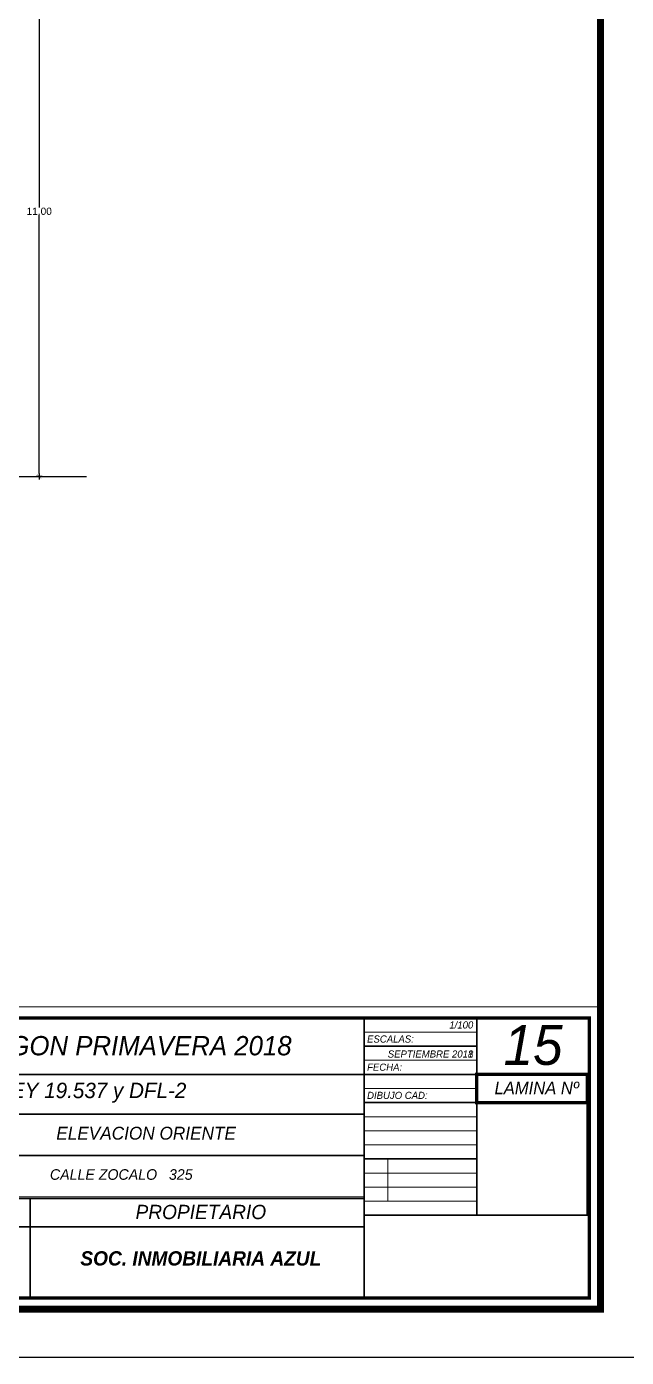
# Model space of a CAD drawing. Header units: millimetres. Extents: x 1217 to 2428, y 234 to 644.
# Drawn here: x 2145.62 to 2158.06, y 357.9 to 385.5 of the extents above; entities that cross this region are included whole.
import ezdxf

# ---------------------------------------------------------------- set-up
doc = ezdxf.new("R2010")
doc.units = ezdxf.units.MM
doc.layers.get('0').update_dxf_attribs({"lineweight": 5})
for name, color, linetype in [('0.1', 251, 'Continuous'), ('cortes', 30, 'Continuous'), ('COTAS', 252, 'Continuous')]:
    doc.layers.add(name, color=color, linetype=linetype)
doc.styles.add('INTERARQ', font='arial.ttf')
doc.styles.get("Standard").update_dxf_attribs({"font": 'arial.ttf'})
doc.dimstyles.new('ESCALA_1-50', dxfattribs={"dimtxt": 0.15, "dimasz": 0.06, "dimexe": 0.18, "dimexo": 0.0625, "dimgap": 0, "dimtad": 0, "dimtih": 1, "dimtoh": 1, "dimzin": 0, "dimdsep": 46, "dimtxsty": 'INTERARQ', "dimblk": 'DIMTICK', "dimcen": 0, "dimse1": 1, "dimse2": 1, "dimclrd": 256, "dimclre": 1, "dimclrt": 2, "dimadec": 0, "dimazin": 0, "dimtfac": 4.5, "dimtofl": 0, "dimtmove": 2, "dimatfit": 3, "dimldrblk": 'DIMTICK', "dimfxl": 1, "dimtolj": 1, "dimtzin": 0, "dimarcsym": 0})

# ---------------------------------------------------------------- blocks, each defined once
blk = doc.blocks.new('DIMTICK')
at = {"color": 1}
for p, q in [((-1, 0), (1, 0)), ((0, 1), (0, -1))]:
    blk.add_line(p, q, dxfattribs=at)
at = {"color": 3, "const_width": 0.141}
blk.add_lwpolyline([(0.71, 0.71), (-0.71, -0.71)], dxfattribs=at)
blk = doc.blocks.new('*D1700')
at = {"layer": 'COTAS', "lineweight": -2, "ltscale": 3, "transparency": 16777216}
for p, q in [((2145.879, 387.111), (2145.879, 381.748)), ((2145.879, 376.231), (2145.879, 381.594))]:
    blk.add_line(p, q, dxfattribs=at)
at = {"layer": 'Defpoints', "color": 0, "ltscale": 3, "transparency": 16777216}
for p in [(2148.405, 387.171), (2145.879, 376.171), (2148.405, 376.171)]:
    blk.add_point(p, dxfattribs=at)
at = {"layer": 'COTAS', "lineweight": -2, "ltscale": 3, "transparency": 16777216, "xscale": 0.06, "yscale": 0.06, "zscale": 0.06}
for p, rotation in [((2145.879, 387.171), 90), ((2145.879, 376.171), 270)]:
    blk.add_blockref('DIMTICK', p, dxfattribs=dict(at, rotation=rotation))
at = {"layer": 'COTAS', "color": 2, "ltscale": 3, "transparency": 16777216, "insert": (2145.879, 381.671), "char_height": 0.15, "attachment_point": 5, "style": 'INTERARQ'}
blk.add_mtext('\\A1;11.00', dxfattribs=at)

msp = doc.modelspace()

# ---------------------------------------------------------------- linework, layer by layer
for p, q in [((2138.76371, 364.93984), (2154.95596, 364.93984)), ((2154.95596, 363.18726), (2154.95596, 364.93984)), ((2154.95596, 364.93984), (2157.29274, 364.93984)), ((2157.29274, 360.85048), (2157.29274, 364.93984)), ((2152.61919, 364.35565), (2154.95596, 364.35565)), ((2152.61919, 364.06355), (2154.95596, 364.06355)), ((2152.61919, 363.77145), (2154.95596, 363.77145)), ((2154.95596, 363.77145), (2157.29274, 363.77145)), ((2152.61919, 363.47935), (2154.95596, 363.47935)), ((2152.61919, 363.18726), (2154.95596, 363.18726)), ((2154.95596, 360.85048), (2154.95596, 363.18726)), ((2154.95596, 363.18726), (2157.29274, 363.18726)), ((2152.61919, 362.89516), (2154.95596, 362.89516)), ((2152.61919, 362.60306), (2154.95596, 362.60306)), ((2157.29274, 359.13483), (2157.29274, 362.56613)), ((2152.61919, 362.31097), (2154.95596, 362.31097)), ((2152.61919, 362.01887), (2154.95596, 362.01887)), ((2153.11029, 361.14258), (2153.11029, 362.01887)), ((2152.61919, 361.72677), (2154.95596, 361.72677)), ((2152.61919, 361.43467), (2154.95596, 361.43467)), ((2141.74636, 361.22945), (2152.61919, 361.22945)), ((2152.61919, 361.14258), (2154.95596, 361.14258)), ((2152.61919, 360.61378), (2145.69145, 360.61378)), ((2138.76371, 359.13483), (2157.29274, 359.13483)), ((2152.61919, 359.13483), (2138.76371, 359.13483))]:
    msp.add_line(p, q)
for points in [[(2131.60436, 358.90321), (2157.52436, 358.90321), (2157.52436, 365.17145), (2131.60436, 365.17145)], [(2152.61919, 364.06355), (2154.95596, 364.06355), (2154.95596, 364.64774), (2152.61919, 364.64774)], [(2152.61919, 363.47935), (2154.95596, 363.47935), (2154.95596, 364.06355), (2152.61919, 364.06355)]]:
    msp.add_lwpolyline(points, close=True)
for points, const_width in [([(2131.83597, 359.13483), (2157.29274, 359.13483), (2157.29274, 364.93984), (2131.83597, 364.93984)], 0.06863), ([(2138.76371, 363.77145), (2152.61919, 363.77145), (2152.61919, 364.93984), (2138.76371, 364.93984)], 0.03431), ([(2152.61919, 364.35565), (2154.95596, 364.35565), (2154.95596, 364.93984), (2152.61919, 364.93984)], 0.03431), ([(2152.61919, 363.77145), (2154.95596, 363.77145), (2154.95596, 364.35565), (2152.61919, 364.35565)], 0.03431), ([(2154.95596, 363.18726), (2157.24939, 363.18726), (2157.24939, 363.77145), (2154.95596, 363.77145)], 0.06863), ([(2152.61919, 362.01887), (2154.95596, 362.01887), (2154.95596, 363.18726), (2152.61919, 363.18726)], 0.03431), ([(2154.95596, 360.85048), (2157.24939, 360.85048), (2157.24939, 363.18726), (2154.95596, 363.18726)], 0.03431), ([(2152.61919, 360.85048), (2157.29274, 360.85048), (2157.29274, 359.13483), (2152.61919, 359.13483)], 0.03431), ([(2152.61919, 359.13483), (2157.29274, 359.13483), (2157.29274, 360.85048), (2152.61919, 360.85048)], 0.03431), ([(2138.76371, 359.13483), (2152.61919, 359.13483), (2152.61919, 360.61378), (2138.76371, 360.61378)], 0.03431)]:
    msp.add_lwpolyline(points, close=True, dxfattribs=dict(const_width=const_width))
at = {"const_width": 0.03431}
for points in [[(2154.95596, 363.18726), (2154.95596, 364.93984), (2152.61919, 364.93984), (2152.61919, 363.18726)], [(2142.22758, 362.9451), (2152.61919, 362.9451)], [(2142.22758, 362.08728), (2152.61919, 362.08728)], [(2152.61919, 362.02351), (2152.61919, 360.85512)], [(2152.61919, 361.19798), (2138.76371, 361.19798)], [(2145.69145, 360.61378), (2145.69145, 361.19798)], [(2145.69145, 359.13483), (2145.69145, 360.61378)]]:
    msp.add_lwpolyline(points, dxfattribs=at)
at = {"layer": '0.1', "ltscale": 3}
msp.add_lwpolyline([(2098.52436, 357.90321), (2098.52436, 447.90321), (2158.52436, 447.90321), (2158.52436, 357.90321), (2098.52436, 357.90321)], dxfattribs=at)
at = {"layer": '0.1', "ltscale": 3, "const_width": 0.15}
msp.add_lwpolyline([(2099.52436, 358.90321), (2099.52436, 446.90321), (2157.52436, 446.90321), (2157.52436, 358.90321)], close=True, dxfattribs=at)
at = {"layer": 'cortes', "ltscale": 3, "elevation": 0}
msp.add_lwpolyline([(2145.1916, 376.17099), (2145.1916, 379.37099), (2145.3916, 379.37099), (2145.3916, 376.17099), (2146.85827, 376.17099)], dxfattribs=at)

# ---------------------------------------------------------------- texts
for s, insert, char_height, width, attachment_point in [('{\\fCentury Gothic|b0|i1|c0|p34;\\C252;1/100}', (2154.88491, 364.79675), 0.1482323, 1.1738935, 6), ('{\\fCentury Gothic|b0|i1|c0|p34;PROYECTO HORMIGON PRIMAVERA 2018}', (2145.72114, 364.36456), 0.4, 16.0948265, 5), ('{\\fCentury Gothic|b0|i1|c0|p34;\\C0;ESCALAS:}', (2152.68193, 364.50465), 0.1482323, 3.6150046, 4), ('{\\fCentury Gothic|b0|i1|c0|p34;15}', (2156.12573, 364.37541), 0.8235127, 6.7062148, 5), ('{\\fCentury Gothic|b0|i1|c0|p34;\\C252;SEPTIEMBRE 2011}', (2154.88491, 364.19367), 0.1482323, 1.7872521, 6), ('{\\fCentury Gothic|b0|i1|c0|p34;\\C252;SEPTIEMBRE 2018}', (2154.88491, 364.19367), 0.1482323, 1.7872521, 6), ('{\\fCentury Gothic|b0|i1|c0|p34;\\C0;FECHA:}', (2152.68193, 363.92046), 0.1482323, 3.6150046, 4), ('{\\fCentury Gothic|b0|i1|c0|p34;ACOGIDO A LEY 19.537 y DFL-2}', (2145.72114, 363.39099), 0.32, 16.0948265, 5), ('{\\fCentury Gothic|b0|i1|c0|p34;LAMINA Nº}', (2156.20154, 363.49001), 0.2573477, 2.0956921, 5), ('{\\fCentury Gothic|b0|i1|c0|p34;\\C256;DIBUJO CAD:}', (2152.68193, 363.33626), 0.1482323, 3.6150046, 4), ('{\\fCentury Gothic|b0|i1|c0|p34;\\C252;ELEVACION ORIENTE}', (2149.96084, 362.68572), 0.2668181, 14.8817848, 3), ('{\\fCentury Gothic|b0|i1|c0|p34;\\C252;  CALLE ZOCALO   325}', (2149.06123, 361.80603), 0.22, 14.8817848, 3), ('{\\fCentury Gothic|b0|i1|c0|p34;PROPIETARIO}', (2149.2325, 360.91653), 0.2964646, 7.2300091, 5), ('{\\fCentury Gothic|b1|i1|c0|p34;SOC. INMOBILIARIA AZUL}', (2149.2325, 359.95452), 0.2964646, 7.2300091, 5)]:
    msp.add_mtext(s, dxfattribs=dict(insert=insert, char_height=char_height, width=width, attachment_point=attachment_point))
at = {"ltscale": 0.004, "insert": (2150.63586, 364.47293), "char_height": 0.0014476, "width": 0.0491809, "attachment_point": 7}
msp.add_mtext('{\\fVerdana|b0|i0|c0|p34;PAVIMEN TO HORMIGON}', dxfattribs=at)

# ---------------------------------------------------------------- dimensions: what is measured, and where the dimension line sits
at = {"layer": 'COTAS', "ltscale": 3}
dim = msp.add_linear_dim(base=(2145.87895, 376.17099, 0), p1=(2148.40518, 387.17099, 0), p2=(2148.40518, 376.17099, 0), angle=90, dimstyle='ESCALA_1-50', dxfattribs=at)
dim.commit()
dim.dimension.update_dxf_attribs({"geometry": '*D1700', "text_midpoint": (2145.87895, 381.67099, 0)})

doc.saveas('drawing.dxf')
